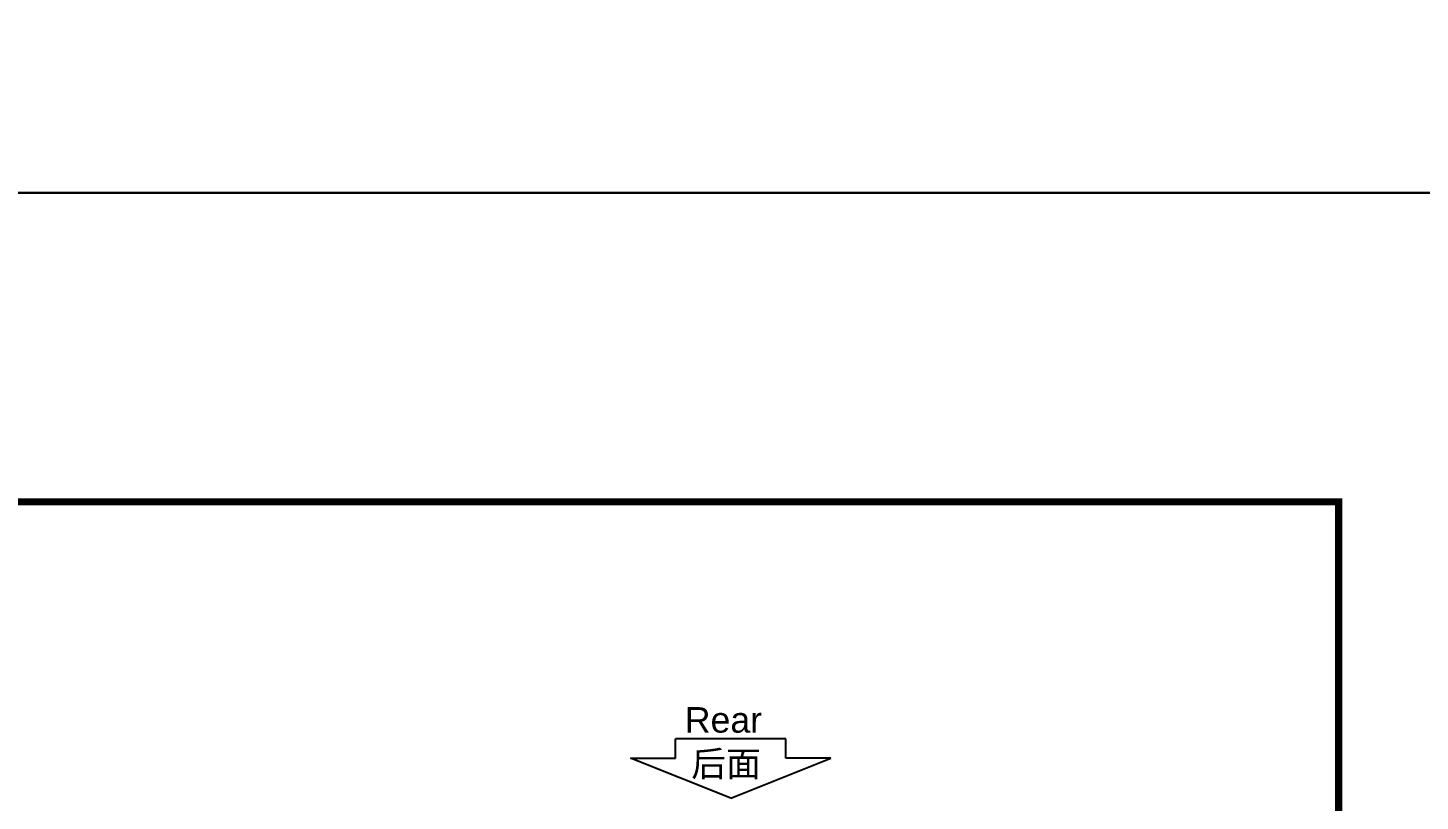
# Model space of a CAD drawing. Extents: x 79822 to 122366, y -56021 to -28815.
# Drawn here: x 83929 to 85785, y -47295 to -46265 of the extents above; entities that cross this region are included whole.
import ezdxf
from ezdxf.enums import TextEntityAlignment as Align

# ---------------------------------------------------------------- set-up
doc = ezdxf.new("R2010")
doc.units = 0
doc.header["$LTSCALE"] = 100
doc.header["$MEASUREMENT"] = 0
doc.layers.add('PARTS', color=6, linetype='Continuous')
doc.layers.add('t', color=1, linetype='Continuous')
doc.styles.add('HZ', font='arial.ttf', dxfattribs={"width": 0.7})
doc.styles.get("Standard").update_dxf_attribs({"font": ''})
doc.styles.get('Standard').set_extended_font_data('SimSun')

# ---------------------------------------------------------------- blocks, each defined once
blk = doc.blocks.new('图框')
at = {"layer": 't', "color": 7, "const_width": 9.62}
blk.add_lwpolyline([(4115.6, -3151.6), (4115.6, 0), (0, 0), (0, -3151.6)], close=True, dxfattribs=at)
at = {"color": 7, "flags": 8}
for tag, p, height in [('DWG.NAME:', (1381.6, -2910.4), 25), ('PROJECTNAME:', (3125.5, -2912.8), 24), ('PROJECTNAME：', (3339.1, -2913.1), 25), ('DWG.NO.:', (3128.2, -3030.4), 24), ('图纸编号', (3315.4, -3052.4), 24), ('FILENO.:', (3128.7, -3106.1), 24), ('文档号', (3317.7, -3124.1), 24)]:
    blk.add_attdef(tag, p, '', height=height, dxfattribs=at)
for tag, p in [('图纸名称:', (1377.8, -2965.9)), ('项目名称：', (3121.6, -2984.3)), ('项目名称：', (3325, -2984.3))]:
    blk.add_attdef(tag, text='', height=25, dxfattribs=at).set_placement(p, align=Align.BOTTOM_LEFT)
for tag, height, p in [('RENLIU', 24, (698.2, -2950.4)), ('SHUFENWANG', 24, (885.8, -2950.4)), ('FANGHOU', 24, (1069.7, -2950.4)), ('DANDANLI', 24, (1250, -2950.4)), ('A', 23, (59.9, -2974.9)), ('设计时间', 23, (213.9, -2974.9)), ('侯方', 23, (1069.7, -3002.2)), ('刘仁', 23, (698.2, -3002.2)), ('王姝芬', 23, (885.8, -3002.2)), ('李丹丹', 23, (1250, -3002.2)), ('#10STATIONONTROLCABINETCOVER', 30, (1777.9, -3017.2)), ('PAGEXOFX', 24, (3953.7, -3039.1)), ('REV.', 24, (59.4, -3063)), ('DATE', 24, (208.9, -3063)), ('DESCRIPTION', 24, (451.7, -3063)), ('PREPARED', 24, (698.2, -3063)), ('CHECKED', 24, (885.8, -3063)), ('SIGNED', 24, (1069.7, -3063)), ('APPROVED', 24, (1250, -3063)), ('图纸名称', 30, (1777.9, -3094.7)), ('第几页共几页', 24, (3953.7, -3114.1))]:
    blk.add_attdef(tag, text='', height=height, dxfattribs=at).set_placement(p, align=Align.MIDDLE)
at = {"color": 7, "width": 0.8, "flags": 8}
blk.add_attdef('HANGZHOUHOLLYSYSAUTOMATIONCO.,LTD.', text='', height=24, dxfattribs=at).set_placement((2770.1, -3045.7), align=Align.MIDDLE)

msp = doc.modelspace()

# ---------------------------------------------------------------- linework, layer by layer
at = {"color": 1}
for points in [[(80424, -41902.7), (120415.7, -41902.7), (120415.7, -46484.7), (80424, -46484.7)], [(80424, -46484.7), (120403.6, -46484.7), (120403.6, -56021.4), (80424, -56021.4)]]:
    msp.add_lwpolyline(points, close=True, dxfattribs=at)
at = {"layer": 'PARTS', "color": 7}
for p, q in [((84939.5, -47211.8), (84792.7, -47211.8)), ((84792.7, -47237.6), (84792.7, -47211.8)), ((84939.5, -47237.6), (84939.5, -47211.8)), ((84866.1, -47291), (84732.5, -47237.6)), ((84732.5, -47237.6), (84792.7, -47237.6)), ((84866.1, -47291), (84999.8, -47237.6)), ((84999.8, -47237.6), (84939.5, -47237.6))]:
    msp.add_line(p, q, dxfattribs=at)

# ---------------------------------------------------------------- block references
at = {"color": 1}
msp.add_blockref('图框', (81560.7, -46896.2), dxfattribs=at)

# ---------------------------------------------------------------- texts
at = {"color": 7, "style": 'HZ'}
for s, p in [('Rear', (84805, -47203.7)), ('后面', (84813.6, -47262.1))]:
    msp.add_text(s, height=34, dxfattribs=at).set_placement(p)

doc.saveas('drawing.dxf')
